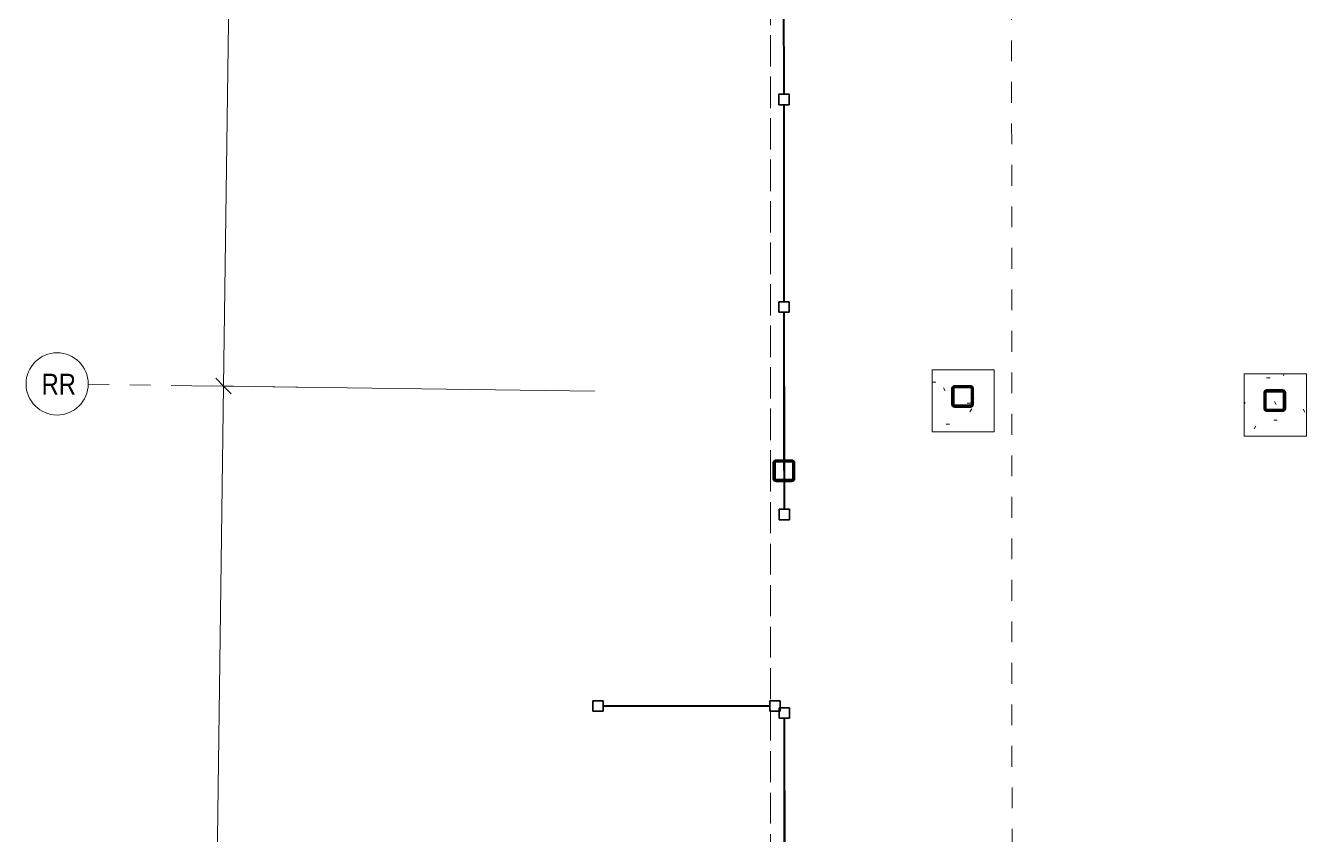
# Model space of a CAD drawing. Header units: metres. Extents: x 0.7 to 94.6, y -58.8 to 13.6.
# Drawn here: x 0.81 to 6.98, y -47.06 to -43.16 of the extents above; entities that cross this region are included whole.
import ezdxf

# ---------------------------------------------------------------- set-up
doc = ezdxf.new("R2010")
doc.units = ezdxf.units.M
doc.linetypes.add('Grid Line', pattern=[0.022225, 0.0127, -0.003175, 0.003175, -0.003175])
doc.linetypes.add('Hidden', pattern=[0.007144, 0.004763, -0.002381])
for name, color, linetype, lineweight in [('A-ANNO-DIMS', 7, 'Continuous', 9), ('A-ANNO-DIMS-50', 7, 'Continuous', 9), ('A-GLAZ-CWMG', 7, 'Continuous', 18), ('C-TOPO', 7, 'Continuous', 18), ('P-SANR-FIXT', 7, 'Continuous', 18), ('S-COLS', 7, 'Continuous', 18), ('S-GRID', 7, 'Continuous', 9), ('S-GRID-IDEN', 7, 'Continuous', 9)]:
    doc.layers.add(name, color=color, linetype=linetype, lineweight=lineweight)
doc.styles.add('Century Gothic', font='GOTHIC.TTF', dxfattribs={"height": 0.125})
doc.styles.add('Saira Condensed', font='SairaCondensed-Regular.ttf', dxfattribs={"height": 0.1})
doc.dimstyles.new('C_G_2_5mm', dxfattribs={"dimscale": 0.3048, "dimtxt": 0.130521, "dimasz": 0.246063, "dimexe": 0.492126, "dimexo": 0.328084, "dimgap": 0.016404, "dimtad": 1, "dimdec": 3, "dimrnd": 0.001, "dimzin": 0, "dimdsep": 46, "dimtxsty": 'Century Gothic', "dimblk1": 'OBLIQUE', "dimblk2": 'OBLIQUE', "dimsah": 1, "dimcen": 0.09, "dimdle": 0.492126, "dimazin": 2, "dimtfac": 1, "dimtdec": 4, "dimtix": 1, "dimtmove": 0, "dimatfit": 3, "dimfxl": 1, "dimtvp": 1, "dimtolj": 1, "dimtzin": 0, "dimarcsym": 2})

# ---------------------------------------------------------------- blocks, each defined once
blk = doc.blocks.new('M_Camara Circular - D_750 mm-361375-PLANTA TERRAZAS EXISTENTE -Actualización - Zona 02-NAUX01')
at = {"layer": 'P-SANR-FIXT', "color": 254, "linetype": 'Hidden', "true_color": 0xcccccc}
for radius, start, end in [(0.375, 360, 180), (0.325, 360, 180), (0.375, 180, 360), (0.325, 180, 360)]:
    blk.add_arc((0, 0), radius, start, end, dxfattribs=at)
blk = doc.blocks.new('YADRAN_LASQUEMAS_ARQ_MO_000_SITIO_rvt-1-PLANTA TERRAZAS EXISTENTE -Actualización - Zona 02-NAUX01')
at = {"layer": 'C-TOPO', "color": 254, "linetype": 'Hidden', "true_color": 0xcccccc}
for p, q in [((5.5656, -56.5313), (5.5555, -37.2364)), ((4.3968, -41.857), (4.3969, -45.3054)), ((4.3969, -45.3054), (4.3968, -41.857)), ((4.3969, -45.3054), (4.397, -47.357)), ((4.397, -47.357), (4.3969, -45.3054))]:
    blk.add_line(p, q, dxfattribs=at)
at = {"layer": 'P-SANR-FIXT', "color": 254, "linetype": 'Hidden', "lineweight": 18, "true_color": 0xcccccc, "rotation": 21.59000000000035}
blk.add_blockref('M_Camara Circular - D_750 mm-361375-PLANTA TERRAZAS EXISTENTE -Actualización - Zona 02-NAUX01', (3.6894, -47.5139), dxfattribs=at)
blk = doc.blocks.new('Circular Mullion - 5mm-2145302-PLANTA TERRAZAS EXISTENTE -Actualización - Zona 02-NAUX01')
at = {"layer": 'A-GLAZ-CWMG'}
for p, q in [((4.4609, -46.4971), (4.4615, -47.2558)), ((4.464, -47.2558), (4.4634, -46.4971)), ((4.4634, -46.4971), (4.464, -47.2558)), ((4.4665, -47.2558), (4.4659, -46.4971))]:
    blk.add_line(p, q, dxfattribs=at)
blk = doc.blocks.new('Circular Mullion - 5mm-V2-PLANTA TERRAZAS EXISTENTE -Actualización - Zona 02-NAUX01')
at = {"layer": 'A-GLAZ-CWMG'}
for p, q in [((4.4682, -55.3058), (4.469, -56.2558)), ((4.4715, -56.2558), (4.4707, -55.3058)), ((4.4707, -55.3058), (4.4715, -56.2558)), ((4.474, -56.2558), (4.4732, -55.3058))]:
    blk.add_line(p, q, dxfattribs=at)
blk = doc.blocks.new('Rectangular Mullion - 50 x 50 mm-2127250-PLANTA TERRAZAS EXISTENTE -Actualización - Zona 02-NAUX01')
at = {"layer": 'A-GLAZ-CWMG', "lineweight": 35}
for p, q in [((-0.025, 0.025), (0.025, 0.025)), ((-0.025, -0.025), (-0.025, 0.025)), ((0.025, 0.025), (0.025, -0.025)), ((0.025, -0.025), (-0.025, -0.025))]:
    blk.add_line(p, q, dxfattribs=at)
blk = doc.blocks.new('Circular Mullion - 5mm-V4-PLANTA TERRAZAS EXISTENTE -Actualización - Zona 02-NAUX01')
at = {"layer": 'A-GLAZ-CWMG'}
for p, q in [((4.4593, -44.5409), (4.4599, -45.255)), ((4.4624, -45.255), (4.4618, -44.5409)), ((4.4618, -44.5409), (4.4624, -45.255)), ((4.4649, -45.255), (4.4643, -44.5409)), ((4.4599, -45.261), (4.46, -45.349)), ((4.4625, -45.349), (4.4624, -45.261)), ((4.4624, -45.261), (4.4625, -45.349)), ((4.465, -45.349), (4.4649, -45.261)), ((4.46, -45.355), (4.4601, -45.4909)), ((4.4626, -45.4909), (4.4625, -45.355)), ((4.4625, -45.355), (4.4626, -45.4909)), ((4.4651, -45.4909), (4.465, -45.355))]:
    blk.add_line(p, q, dxfattribs=at)
blk = doc.blocks.new('Quad Corner Mullion - 50x50 mm-2127254-PLANTA TERRAZAS EXISTENTE -Actualización - Zona 02-NAUX01')
at = {"layer": 'A-GLAZ-CWMG', "lineweight": 35}
for p, q in [((-0.025, 0.025), (0.025, 0.025)), ((-0.025, -0.025), (-0.025, 0.025)), ((0.025, 0.025), (0.025, -0.025)), ((0.025, -0.025), (-0.025, -0.025))]:
    blk.add_line(p, q, dxfattribs=at)
blk = doc.blocks.new('Quad Corner Mullion - 50x50 mm-2127258-PLANTA TERRAZAS EXISTENTE -Actualización - Zona 02-NAUX01')
at = {"layer": 'A-GLAZ-CWMG', "lineweight": 35}
for p, q in [((0.025, 0.025), (-0.025, 0.025)), ((-0.025, 0.025), (-0.025, -0.025)), ((0.025, -0.025), (0.025, 0.025)), ((-0.025, -0.025), (0.025, -0.025))]:
    blk.add_line(p, q, dxfattribs=at)
blk = doc.blocks.new('Circular Mullion - 5mm-2145416-PLANTA TERRAZAS EXISTENTE -Actualización - Zona 02-NAUX01')
at = {"layer": 'A-GLAZ-CWMG'}
for p, q in [((4.3937, -46.4362), (3.5898, -46.4362)), ((4.3937, -46.4387), (3.5898, -46.4387)), ((3.5898, -46.4387), (4.3937, -46.4387)), ((3.5898, -46.4412), (4.3937, -46.4412))]:
    blk.add_line(p, q, dxfattribs=at)
blk = doc.blocks.new('FCA_N_Columna de acero - 100 x 100 mm-2236905-PLANTA TERRAZAS EXISTENTE -Actualización - Zona 02-NAUX01')
at = {"layer": 'S-COLS', "lineweight": 50}
for p, q in [((-0.05, 0.038), (-0.05, -0.038)), ((-0.044, -0.038), (-0.044, 0.038)), ((0.038, 0.05), (-0.038, 0.05)), ((-0.038, 0.044), (0.038, 0.044)), ((0.044, 0.038), (0.044, -0.038)), ((0.05, -0.038), (0.05, 0.038)), ((0.038, -0.044), (-0.038, -0.044)), ((-0.038, -0.05), (0.038, -0.05))]:
    blk.add_line(p, q, dxfattribs=at)
for centre, radius, start, end in [((-0.038, 0.038), 0.012, 90, 180), ((-0.038, 0.038), 0.006, 90, 180), ((0.038, 0.038), 0.012, 360, 90), ((0.038, 0.038), 0.006, 0, 90), ((-0.038, -0.038), 0.012, 180, 270), ((-0.038, -0.038), 0.006, 180, 270), ((0.038, -0.038), 0.012, 270, 360), ((0.038, -0.038), 0.006, 270, 360)]:
    blk.add_arc(centre, radius, start, end, dxfattribs=at)
blk = doc.blocks.new('FCA_N_Columna de acero - 100 x 100 mm-2381346-PLANTA TERRAZAS EXISTENTE -Actualización - Zona 02-NAUX01')
at = {"layer": 'S-COLS', "lineweight": 50}
for p, q in [((-0.05, 0.038), (-0.05, -0.038)), ((-0.044, -0.038), (-0.044, 0.038)), ((0.038, 0.05), (-0.038, 0.05)), ((-0.038, 0.044), (0.038, 0.044)), ((0.044, 0.038), (0.044, -0.038)), ((0.05, -0.038), (0.05, 0.038)), ((0.038, -0.044), (-0.038, -0.044)), ((-0.038, -0.05), (0.038, -0.05))]:
    blk.add_line(p, q, dxfattribs=at)
for centre, radius, start, end in [((-0.038, 0.038), 0.012, 90, 180), ((-0.038, 0.038), 0.006, 90, 180), ((0.038, 0.038), 0.012, 360, 90), ((0.038, 0.038), 0.006, 0, 90), ((-0.038, -0.038), 0.012, 180, 270), ((-0.038, -0.038), 0.006, 180, 270), ((0.038, -0.038), 0.006, 270, 360), ((0.038, -0.038), 0.012, 270, 360)]:
    blk.add_arc(centre, radius, start, end, dxfattribs=at)
blk = doc.blocks.new('FCA_N_Columna de acero - 100 x 100 mm-2383536-PLANTA TERRAZAS EXISTENTE -Actualización - Zona 02-NAUX01')
at = {"layer": 'S-COLS', "lineweight": 50}
for p, q in [((-0.05, 0.038), (-0.05, -0.038)), ((-0.044, -0.038), (-0.044, 0.038)), ((0.038, 0.05), (-0.038, 0.05)), ((-0.038, 0.044), (0.038, 0.044)), ((0.044, 0.038), (0.044, -0.038)), ((0.05, -0.038), (0.05, 0.038)), ((0.038, -0.044), (-0.038, -0.044)), ((-0.038, -0.05), (0.038, -0.05))]:
    blk.add_line(p, q, dxfattribs=at)
for centre, radius, start, end in [((-0.038, 0.038), 0.012, 90, 180), ((-0.038, 0.038), 0.006, 90, 180), ((0.038, 0.038), 0.012, 360, 90), ((0.038, 0.038), 0.006, 0, 90), ((-0.038, -0.038), 0.012, 180, 270), ((-0.038, -0.038), 0.006, 180, 270), ((0.038, -0.038), 0.006, 270, 360), ((0.038, -0.038), 0.012, 270, 360)]:
    blk.add_arc(centre, radius, start, end, dxfattribs=at)
blk = doc.blocks.new('M_Concrete-Rectangular-Column - 300 x 300mm-V5-PLANTA TERRAZAS EXISTENTE -Actualización - Zona 02-NAUX01')
at = {"layer": 'S-COLS'}
h = blk.add_hatch(dxfattribs=at)
h.set_pattern_fill('FP_2', color=256, style=0, pattern_type=2)
h.set_pattern_definition([(0, (-6.386, 45.261), (0.4064, 0.1016), [0.01676, -0.28804, 0.01676, -0.28804, -1.626]), (0, (-6.386, 45.261), (0.4064, 0.1016), [-0.6096, 0.01676, -0.59284, 0.01676, -0.28804, -0.7112]), (0, (-6.386, 45.261), (0.4064, 0.1016), [-1.524, 0.01676, -0.18644, 0.01676, -0.49124]), (120, (-6.234, 45.312), (-0.29118818, 0.30115272), [0.01676, -0.28804, 0.01676, -0.28804, -1.626]), (120, (-6.234, 45.312), (-0.29118818, 0.30115272), [-0.6096, 0.01676, -0.59284, 0.01676, -0.28804, -0.7112]), (120, (-6.234, 45.312), (-0.29118818, 0.30115272), [-1.524, 0.01676, -0.18644, 0.01676, -0.49124]), (240, (-6.183, 45.515), (-0.11521182, -0.40275272), [0.01676, -0.28804, 0.01676, -0.28804, -1.626]), (240, (-6.183, 45.515), (-0.11521182, -0.40275272), [-0.6096, 0.01676, -0.59284, 0.01676, -0.28804, -0.7112]), (240, (-6.183, 45.515), (-0.11521182, -0.40275272), [-1.524, 0.01676, -0.18644, 0.01676, -0.49124])])
h.paths.add_polyline_path([(-0.15, -0.15), (0.15, -0.15), (0.15, 0.15), (-0.15, 0.15), (-0.15, -0.0289)])
h.paths.add_polyline_path([(0.0356, -0.0289), (-0.0404, -0.0289), (-0.0489, -0.0254), (-0.0524, -0.0169), (-0.0524, 0.0591), (-0.0489, 0.0676), (-0.0404, 0.0711), (0.0356, 0.0711), (0.0441, 0.0676), (0.0476, 0.0591), (0.0476, -0.0169), (0.0441, -0.0254), (0.0398, -0.0271)])
h.paths.add_polyline_path([(-0.0404, -0.0229), (0.0356, -0.0229), (0.0398, -0.0211), (0.0416, -0.0169), (0.0416, 0.0591), (0.0398, 0.0634), (0.0356, 0.0651), (-0.0404, 0.0651), (-0.0447, 0.0634), (-0.0464, 0.0591), (-0.0464, -0.0169), (-0.0447, -0.0211)])
for p, q in [((-0.15, 0.15), (0.15, 0.15)), ((-0.15, -0.15), (-0.15, 0.15)), ((0.15, 0.15), (0.15, -0.15)), ((0.15, -0.15), (-0.15, -0.15))]:
    blk.add_line(p, q, dxfattribs=at)
blk = doc.blocks.new('M_Concrete-Rectangular-Column - 300 x 300mm-V9-PLANTA TERRAZAS EXISTENTE -Actualización - Zona 02-NAUX01')
at = {"layer": 'S-COLS'}
h = blk.add_hatch(dxfattribs=at)
h.set_pattern_fill('FP_9', color=256, style=0, pattern_type=2)
h.set_pattern_definition([(0, (-4.882, 45.241), (0.4064, 0.1016), [0.01676, -0.28804, 0.01676, -0.28804, -1.626]), (0, (-4.882, 45.241), (0.4064, 0.1016), [-0.6096, 0.01676, -0.59284, 0.01676, -0.28804, -0.7112]), (0, (-4.882, 45.241), (0.4064, 0.1016), [-1.524, 0.01676, -0.18644, 0.01676, -0.49124]), (120, (-4.729, 45.292), (-0.29118818, 0.30115272), [0.01676, -0.28804, 0.01676, -0.28804, -1.626]), (120, (-4.729, 45.292), (-0.29118818, 0.30115272), [-0.6096, 0.01676, -0.59284, 0.01676, -0.28804, -0.7112]), (120, (-4.729, 45.292), (-0.29118818, 0.30115272), [-1.524, 0.01676, -0.18644, 0.01676, -0.49124]), (240, (-4.678, 45.495), (-0.11521182, -0.40275272), [0.01676, -0.28804, 0.01676, -0.28804, -1.626]), (240, (-4.678, 45.495), (-0.11521182, -0.40275272), [-0.6096, 0.01676, -0.59284, 0.01676, -0.28804, -0.7112]), (240, (-4.678, 45.495), (-0.11521182, -0.40275272), [-1.524, 0.01676, -0.18644, 0.01676, -0.49124])])
h.paths.add_polyline_path([(-0.15, -0.15), (0.15, -0.15), (0.15, 0.15), (-0.15, 0.15), (-0.15, -0.0289)])
h.paths.add_polyline_path([(0.0356, -0.0289), (-0.0404, -0.0289), (-0.0489, -0.0254), (-0.0524, -0.0169), (-0.0524, 0.0591), (-0.0489, 0.0676), (-0.0404, 0.0711), (0.0356, 0.0711), (0.0441, 0.0676), (0.0476, 0.0591), (0.0476, -0.0169), (0.0441, -0.0254), (0.0398, -0.0271)])
h.paths.add_polyline_path([(-0.0404, -0.0229), (0.0356, -0.0229), (0.0398, -0.0211), (0.0416, -0.0169), (0.0416, 0.0591), (0.0398, 0.0634), (0.0356, 0.0651), (-0.0404, 0.0651), (-0.0447, 0.0634), (-0.0464, 0.0591), (-0.0464, -0.0169), (-0.0447, -0.0211)])
for p, q in [((-0.15, 0.15), (0.15, 0.15)), ((-0.15, -0.15), (-0.15, 0.15)), ((0.15, 0.15), (0.15, -0.15)), ((0.15, -0.15), (-0.15, -0.15))]:
    blk.add_line(p, q, dxfattribs=at)
blk = doc.blocks.new('Grid - 3mm-1144979-PLANTA TERRAZAS EXISTENTE -Actualización - Zona 02-NAUX01')
at = {"layer": 'S-GRID-IDEN'}
blk.add_circle((0, 0), 0.003, dxfattribs=at)
blk = doc.blocks.new('DIMBLOCK1-PLANTA TERRAZAS EXISTENTE -Actualización - Zona 02-NAUX01')
at = {"layer": 'A-ANNO-DIMS-50'}
for p, q in [((1.842, -38.7524), (1.7603, -44.8971)), ((1.84, -38.9024), (1.69, -38.9004)), ((1.84, -38.9024), (3.548, -38.9251)), ((1.7603, -44.8971), (1.6103, -44.8951)), ((1.7603, -44.8971), (3.548, -44.9209))]:
    blk.add_line(p, q, dxfattribs=at)
at = {"layer": 'A-ANNO-DIMS-50', "lineweight": 35}
for p, q in [((1.84, -38.9024), (1.803, -38.8644)), ((1.84, -38.9024), (1.877, -38.9404)), ((1.7603, -44.8971), (1.7233, -44.8591)), ((1.7603, -44.8971), (1.7973, -44.9351))]:
    blk.add_line(p, q, dxfattribs=at)
at = {"layer": 'A-ANNO-DIMS-50', "color": 0, "insert": (1.6321, -42.1161), "char_height": 0.125, "width": 0.52457, "attachment_point": 1, "rotation": 89.23835, "line_spacing_factor": 0.984502, "style": 'Century Gothic'}
blk.add_mtext('5.995', dxfattribs=at)
blk = doc.blocks.new('_Oblique')
at = {"color": 0, "linetype": 'ByBlock', "lineweight": -2}
blk.add_line((-0.5, -0.5), (0.5, 0.5), dxfattribs=at)
blk = doc.blocks.new('DIMBLOCK2-PLANTA TERRAZAS EXISTENTE -Actualización - Zona 02-NAUX01')
at = {"layer": 'A-ANNO-DIMS-50', "lineweight": 35}
for p, q in [((1.7603, -44.8971), (1.7233, -44.8591)), ((1.7603, -44.8971), (1.7973, -44.9351)), ((1.6804, -50.9059), (1.6434, -50.8679)), ((1.6804, -50.9059), (1.7174, -50.9439))]:
    blk.add_line(p, q, dxfattribs=at)
at = {"layer": 'A-ANNO-DIMS-50'}
for p, q in [((1.7603, -44.8971), (1.6103, -44.8951)), ((1.7603, -44.8971), (1.6804, -50.9059)), ((1.7603, -44.8971), (3.548, -44.9209)), ((1.6804, -50.9059), (1.5305, -50.9039)), ((1.6804, -50.9059), (3.548, -50.9308))]:
    blk.add_line(p, q, dxfattribs=at)
at = {"layer": 'A-ANNO-DIMS-50', "color": 0, "insert": (1.5523, -48.1179), "char_height": 0.125, "width": 0.52457, "attachment_point": 1, "rotation": 89.23835, "line_spacing_factor": 0.984502, "style": 'Century Gothic'}
blk.add_mtext('6.009', dxfattribs=at)

msp = doc.modelspace()

# ---------------------------------------------------------------- linework, layer by layer
at = {"layer": 'S-GRID', "color": 8, "linetype": 'Grid Line', "true_color": 0x808080}
msp.add_line((1.1082, -44.8884), (2.3581, -44.9051), dxfattribs=at)

# ---------------------------------------------------------------- block references
at = {"lineweight": 5}
msp.add_blockref('YADRAN_LASQUEMAS_ARQ_MO_000_SITIO_rvt-1-PLANTA TERRAZAS EXISTENTE -Actualización - Zona 02-NAUX01', (0, 0), dxfattribs=at)
at = {"layer": 'A-GLAZ-CWMG'}
for name, p in [('Circular Mullion - 5mm-V2-PLANTA TERRAZAS EXISTENTE -Actualización - Zona 02-NAUX01', (-0.0105, 12.7649)), ('Circular Mullion - 5mm-V2-PLANTA TERRAZAS EXISTENTE -Actualización - Zona 02-NAUX01', (-0.0097, 11.7649)), ('Circular Mullion - 5mm-V4-PLANTA TERRAZAS EXISTENTE -Actualización - Zona 02-NAUX01', (0, 0)), ('Quad Corner Mullion - 50x50 mm-2127258-PLANTA TERRAZAS EXISTENTE -Actualización - Zona 02-NAUX01', (4.4187, -46.4387)), ('Circular Mullion - 5mm-2145416-PLANTA TERRAZAS EXISTENTE -Actualización - Zona 02-NAUX01', (0, 0)), ('Circular Mullion - 5mm-2145302-PLANTA TERRAZAS EXISTENTE -Actualización - Zona 02-NAUX01', (0, 0))]:
    msp.add_blockref(name, p, dxfattribs=at)
at = {"layer": 'A-GLAZ-CWMG', "extrusion": (0, 0, -1), "rotation": 89.95267978441845}
for name, p in [('Rectangular Mullion - 50 x 50 mm-2127250-PLANTA TERRAZAS EXISTENTE -Actualización - Zona 02-NAUX01', (-4.461, -43.5159)), ('Rectangular Mullion - 50 x 50 mm-2127250-PLANTA TERRAZAS EXISTENTE -Actualización - Zona 02-NAUX01', (-4.4618, -44.5159)), ('Quad Corner Mullion - 50x50 mm-2127254-PLANTA TERRAZAS EXISTENTE -Actualización - Zona 02-NAUX01', (-4.4634, -46.4721))]:
    msp.add_blockref(name, p, dxfattribs=at)
at = {"layer": 'A-GLAZ-CWMG', "rotation": 270.0473202155815}
msp.add_blockref('Quad Corner Mullion - 50x50 mm-2127258-PLANTA TERRAZAS EXISTENTE -Actualización - Zona 02-NAUX01', (4.4626, -45.5159), dxfattribs=at)
at = {"layer": 'A-GLAZ-CWMG', "extrusion": (0, 0, -1)}
msp.add_blockref('Quad Corner Mullion - 50x50 mm-2127254-PLANTA TERRAZAS EXISTENTE -Actualización - Zona 02-NAUX01', (-3.5648, -46.4387), dxfattribs=at)
at = {"layer": 'S-COLS'}
for name, p in [('M_Concrete-Rectangular-Column - 300 x 300mm-V9-PLANTA TERRAZAS EXISTENTE -Actualización - Zona 02-NAUX01', (5.325, -44.968)), ('M_Concrete-Rectangular-Column - 300 x 300mm-V5-PLANTA TERRAZAS EXISTENTE -Actualización - Zona 02-NAUX01', (6.8294, -44.988)), ('FCA_N_Columna de acero - 100 x 100 mm-2383536-PLANTA TERRAZAS EXISTENTE -Actualización - Zona 02-NAUX01', (5.3225, -44.9469)), ('FCA_N_Columna de acero - 100 x 100 mm-2381346-PLANTA TERRAZAS EXISTENTE -Actualización - Zona 02-NAUX01', (6.827, -44.9669)), ('FCA_N_Columna de acero - 100 x 100 mm-2236905-PLANTA TERRAZAS EXISTENTE -Actualización - Zona 02-NAUX01', (4.4612, -45.305))]:
    msp.add_blockref(name, p, dxfattribs=at)
at = {"layer": 'S-GRID-IDEN', "xscale": 49.99999999999999, "yscale": 49.99999999999999, "zscale": 49.99999999999999, "rotation": 269.2383472817106}
msp.add_blockref('Grid - 3mm-1144979-PLANTA TERRAZAS EXISTENTE -Actualización - Zona 02-NAUX01', (0.9582, -44.8864), dxfattribs=at)

# ---------------------------------------------------------------- texts
at = {"layer": 'S-GRID-IDEN', "insert": (0.8833, -44.8377), "char_height": 0.1, "width": 0.176371, "attachment_point": 1, "style": 'Saira Condensed'}
msp.add_mtext('RR', dxfattribs=at)

# ---------------------------------------------------------------- dimensions: what is measured, and where the dimension line sits
at = {"layer": 'A-ANNO-DIMS'}
for base, p1, p2, override, picture, middle in [((1.7603, -44.8971), (3.648, -38.9264), (3.648, -44.9222), {"dimpost": '<>', "dimfxl": 5.995801}, 'DIMBLOCK1-PLANTA TERRAZAS EXISTENTE -Actualización - Zona 02-NAUX01', (1.7295, -41.8988)), ((1.6804, -50.9059), (3.648, -44.9222), (3.648, -50.9321), {"dimpost": '<>', "dimfxl": 6.009884}, 'DIMBLOCK2-PLANTA TERRAZAS EXISTENTE -Actualización - Zona 02-NAUX01', (1.6497, -47.9006))]:
    dim = msp.add_linear_dim(base=base, p1=p1, p2=p2, angle=89.23835, dimstyle='C_G_2_5mm', override=override, dxfattribs=at)
    dim.commit()
    dim.dimension.update_dxf_attribs({"geometry": picture, "text_midpoint": middle})

doc.saveas('drawing.dxf')
